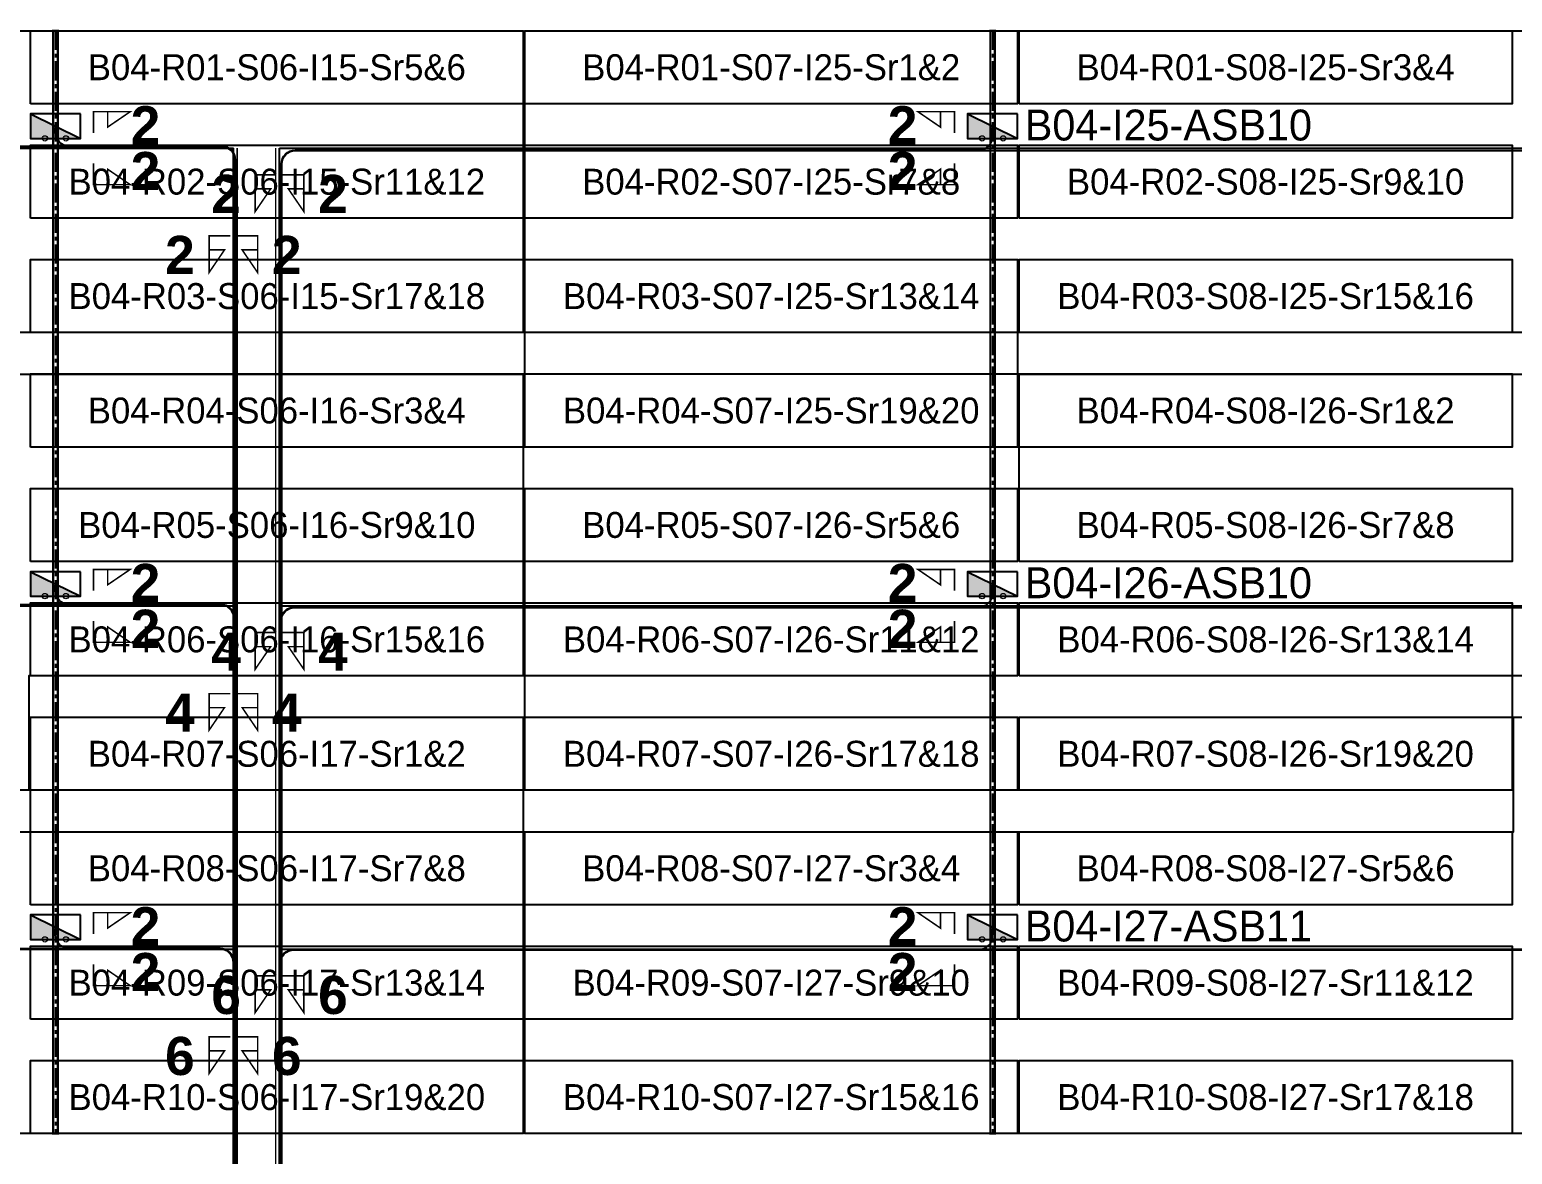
# Model space of a CAD drawing. Header units: metres. Extents: x 532250 to 532639, y 2673852 to 2674172.
# Drawn here: x 532411.8 to 532508.9, y 2674097.9 to 2674171.6 of the extents above; entities that cross this region are included whole.
import ezdxf
from ezdxf.enums import TextEntityAlignment as Align

# ---------------------------------------------------------------- set-up
doc = ezdxf.new("R2010")
doc.units = ezdxf.units.M
doc.header["$MEASUREMENT"] = 0
doc.linetypes.add('CENTER', pattern=[2, 1.25, -0.25, 0.25, -0.25])
doc.layers.add('Block Boundary-12.5 MW Block', color=6, linetype='Continuous', lineweight=9)
doc.layers.add('PILE', color=1, linetype='Continuous', lineweight=15)
for name, color, linetype in [('DC Trench BL-04', 40, 'Continuous'), ('E-Inverter Grouping', 2, 'Continuous'), ('Inverter Block-04', 7, 'Continuous'), ('LT Cable(AG) INV to LT Panel BL-04', 2, 'Continuous'), ('Messenger Wire Block-04 (Master Path)', 30, 'Continuous'), ('Messenger Wire Block-04 (MW Path)', 191, 'Continuous'), ('MMS Table Block-04', 8, 'Continuous'), ('Plan Line - DC', 40, 'Continuous'), ('Section Marking BL-04', 2, 'Continuous')]:
    doc.layers.add(name, color=color, linetype=linetype)
doc.styles.add('BoldTextStyle', font='arialbd.ttf')
doc.styles.get("Standard").update_dxf_attribs({"font": 'Adani Regular.ttf'})

# ---------------------------------------------------------------- blocks, each defined once
blk = doc.blocks.new('MMS Table (32.292 x 4.788)')
at = {"color": 0}
blk.add_lwpolyline([(0, -0.002), (0, 4.786), (32.292, 4.786), (32.292, -0.002)], close=True, dxfattribs=at)
at = {"color": 7}
blk.add_attdef('ID1', text='', height=1.7, dxfattribs=at).set_placement((16.146, 2.392), align=Align.MIDDLE_CENTER)
blk = doc.blocks.new('Inverter Block')
h = blk.add_hatch(color=0)
h.dxf.hatch_style = 1
h.paths.add_polyline_path([(-1.456, 2.269), (-1.456, 0.846), (1.456, 0.846)])
at = {"color": 0}
blk.add_lwpolyline([(1.456, 2.269), (-1.456, 2.269), (-1.456, 0.846), (1.456, 0.846)], close=True, dxfattribs=at)
blk.add_lwpolyline([(-1.456, 2.269), (1.456, 0.846)], dxfattribs=at)
at = {"layer": 'PILE'}
for centre in [(-0.613, 0.846), (0.613, 0.846)]:
    blk.add_circle(centre, 0.156, dxfattribs=at)
at = {"color": 7}
blk.add_attdef('ID', (-1.456, 3.006), '', height=1.8, dxfattribs=at)

msp = doc.modelspace()

# ---------------------------------------------------------------- linework, layer by layer
at = {"layer": 'Block Boundary-12.5 MW Block', "const_width": 0.05}
msp.add_lwpolyline([(532249.875, 2674171.575), (532638.479, 2674171.575), (532638.479, 2673851.791), (532282.267, 2673851.791), (532282.267, 2673859.291), (532249.875, 2673859.291)], close=True, dxfattribs=at)
at = {"layer": 'DC Trench BL-04', "color": 40, "const_width": 0.15}
for points in [[(532413.623, 2674171.571), (532413.323, 2674171.571), (532413.323, 2674099.287), (532413.623, 2674099.287)], [(532475.03, 2674171.571), (532474.73, 2674171.571), (532474.73, 2674099.287), (532475.03, 2674099.287)]]:
    msp.add_lwpolyline(points, close=True, dxfattribs=at)
at = {"layer": 'E-Inverter Grouping', "color": 3}
for points in [[(532444.127, 2674171.575), (532444.127, 2674151.791), (532379.343, 2674151.791), (532379.343, 2674144.291), (532347.051, 2674144.291), (532347.051, 2674171.575)], [(532541.303, 2674171.575), (532541.303, 2674151.791), (532476.519, 2674151.791), (532476.519, 2674144.291), (532444.227, 2674144.291), (532444.227, 2674171.575)], [(532444.127, 2674149.075), (532444.127, 2674129.291), (532411.735, 2674129.291), (532411.735, 2674121.791), (532347.051, 2674121.791), (532347.051, 2674141.575), (532379.443, 2674141.575), (532379.443, 2674149.075)], [(532541.303, 2674149.075), (532541.303, 2674129.291), (532508.911, 2674129.291), (532508.911, 2674121.791), (532444.227, 2674121.791), (532444.227, 2674141.575), (532476.619, 2674141.575), (532476.619, 2674149.075)], [(532444.127, 2674099.291), (532347.051, 2674099.291), (532347.051, 2674119.075), (532411.835, 2674119.075), (532411.835, 2674126.575), (532444.127, 2674126.575)], [(532541.303, 2674099.291), (532444.227, 2674099.291), (532444.227, 2674119.075), (532509.011, 2674119.075), (532509.011, 2674126.575), (532541.303, 2674126.575)]]:
    msp.add_lwpolyline(points, close=True, dxfattribs=at)
at = {"layer": 'LT Cable(AG) INV to LT Panel BL-04', "color": 2}
for points in [[(532434.884, 2674046.778), (532433.784, 2674046.778, -0.215162), (532433.109, 2674047.083), (532432.202, 2674048.11, 0.103275), (532431.842, 2674048.186), (532426.094, 2674048.186, -0.414214), (532425.194, 2674049.086), (532425.194, 2674060.371, -0.021393), (532425.197, 2674060.448), (532425.24, 2674060.954, 0.021393), (532425.244, 2674061.031), (532425.244, 2674163.09, 0.414214), (532424.344, 2674163.99), (532317.198, 2674163.99, -0.414214), (532316.298, 2674164.89), (532316.298, 2674165.226)], [(532434.884, 2674046.803), (532433.792, 2674046.803, -0.214731), (532433.118, 2674047.107), (532432.207, 2674048.135, 0.103275), (532431.847, 2674048.211), (532426.119, 2674048.211, -0.414214), (532425.219, 2674049.111), (532425.219, 2674060.37, -0.021393), (532425.222, 2674060.447), (532425.265, 2674060.953, 0.021393), (532425.269, 2674061.03), (532425.269, 2674163.115, 0.414214), (532424.369, 2674164.015), (532414.374, 2674164.015, -0.414214), (532413.474, 2674164.915), (532413.474, 2674165.226)], [(532436.875, 2674046.728), (532433.767, 2674046.728, -0.216034), (532433.09, 2674047.035), (532432.192, 2674048.06, 0.103275), (532431.831, 2674048.136), (532426.044, 2674048.136, -0.414214), (532425.144, 2674049.036), (532425.144, 2674060.373, -0.021393), (532425.147, 2674060.45), (532425.19, 2674060.956, 0.021393), (532425.194, 2674061.033), (532425.194, 2674133.04, 0.414214), (532424.294, 2674133.94), (532317.198, 2674133.94, -0.414214), (532316.298, 2674134.84), (532316.298, 2674135.226)], [(532434.884, 2674046.753), (532433.776, 2674046.753, -0.215597), (532433.1, 2674047.059), (532432.197, 2674048.085, 0.103275), (532431.837, 2674048.161), (532426.069, 2674048.161, -0.414214), (532425.169, 2674049.061), (532425.169, 2674060.372, -0.021393), (532425.172, 2674060.449), (532425.215, 2674060.955, 0.021393), (532425.219, 2674061.032), (532425.219, 2674133.065, 0.414214), (532424.319, 2674133.965), (532414.374, 2674133.965, -0.414214), (532413.474, 2674134.865), (532413.474, 2674135.226)], [(532436.875, 2674046.678), (532433.751, 2674046.678, -0.216919), (532433.072, 2674046.987), (532432.181, 2674048.01, 0.103275), (532431.821, 2674048.086), (532425.994, 2674048.086, -0.414214), (532425.094, 2674048.986), (532425.094, 2674060.375, -0.021393), (532425.097, 2674060.452), (532425.14, 2674060.958, 0.021393), (532425.144, 2674061.035), (532425.144, 2674110.49, 0.414214), (532424.244, 2674111.39), (532317.198, 2674111.39, -0.414214), (532316.298, 2674112.29), (532316.298, 2674112.726)], [(532436.875, 2674046.703), (532433.759, 2674046.703, -0.216475), (532433.081, 2674047.011), (532432.186, 2674048.035, 0.103275), (532431.826, 2674048.111), (532426.019, 2674048.111, -0.414214), (532425.119, 2674049.011), (532425.119, 2674060.374, -0.021393), (532425.122, 2674060.451), (532425.165, 2674060.957, 0.021393), (532425.169, 2674061.034), (532425.169, 2674110.515, 0.414214), (532424.269, 2674111.415), (532414.374, 2674111.415, -0.414214), (532413.474, 2674112.315), (532413.474, 2674112.726)]]:
    msp.add_lwpolyline(points, format="xyb", dxfattribs=at)
at = {"layer": 'LT Cable(AG) INV to LT Panel BL-04', "color": 5}
for points in [[(532439.916, 2674047.427), (532436.431, 2674047.427, -0.414214), (532435.531, 2674048.327), (532435.531, 2674051.389, 0.214019), (532435.229, 2674052.061), (532428.515, 2674058.039, -0.214019), (532428.214, 2674058.711), (532428.214, 2674060.355, -0.0289), (532428.22, 2674060.459), (532428.275, 2674060.938, 0.0289), (532428.281, 2674061.042), (532428.281, 2674162.853, -0.414214), (532429.181, 2674163.753), (532473.981, 2674163.753, 0.414214), (532474.881, 2674164.653), (532474.881, 2674165.226)], [(532439.916, 2674047.452), (532436.456, 2674047.452, -0.414214), (532435.556, 2674048.352), (532435.556, 2674051.4, 0.214019), (532435.254, 2674052.072), (532428.54, 2674058.05, -0.214019), (532428.239, 2674058.722), (532428.239, 2674060.353, -0.0289), (532428.245, 2674060.457), (532428.3, 2674060.937, 0.0289), (532428.306, 2674061.041), (532428.306, 2674162.828, -0.414214), (532429.206, 2674163.728), (532571.157, 2674163.728, 0.414214), (532572.057, 2674164.628), (532572.057, 2674165.226)], [(532439.916, 2674047.377), (532436.381, 2674047.377, -0.414214), (532435.481, 2674048.277), (532435.481, 2674051.366, 0.214019), (532435.179, 2674052.039), (532428.465, 2674058.016, -0.214019), (532428.164, 2674058.689), (532428.164, 2674060.358, -0.0289), (532428.17, 2674060.462), (532428.225, 2674060.941, 0.0289), (532428.231, 2674061.045), (532428.231, 2674132.903, -0.414214), (532429.131, 2674133.803), (532473.981, 2674133.803, 0.414214), (532474.881, 2674134.703), (532474.881, 2674135.226)], [(532439.916, 2674047.402), (532436.406, 2674047.402, -0.414214), (532435.506, 2674048.302), (532435.506, 2674051.378, 0.214019), (532435.204, 2674052.05), (532428.49, 2674058.028, -0.214019), (532428.189, 2674058.7), (532428.189, 2674060.356, -0.0289), (532428.195, 2674060.46), (532428.25, 2674060.94, 0.0289), (532428.256, 2674061.043), (532428.256, 2674132.878, -0.414214), (532429.156, 2674133.778), (532571.157, 2674133.778, 0.414214), (532572.057, 2674134.678), (532572.057, 2674135.226)], [(532437.975, 2674047.327), (532436.331, 2674047.327, -0.414214), (532435.431, 2674048.227), (532435.431, 2674051.344, 0.214019), (532435.129, 2674052.016), (532428.415, 2674057.994, -0.214019), (532428.114, 2674058.666), (532428.114, 2674060.361, -0.0289), (532428.12, 2674060.464), (532428.175, 2674060.944, 0.0289), (532428.181, 2674061.048), (532428.181, 2674110.453, -0.414214), (532429.081, 2674111.353), (532473.981, 2674111.353, 0.414214), (532474.881, 2674112.253), (532474.881, 2674112.726)], [(532437.975, 2674047.352), (532436.356, 2674047.352, -0.414214), (532435.456, 2674048.252), (532435.456, 2674051.355, 0.214019), (532435.154, 2674052.027), (532428.44, 2674058.005, -0.214019), (532428.139, 2674058.677), (532428.139, 2674060.359, -0.0289), (532428.145, 2674060.463), (532428.2, 2674060.943, 0.0289), (532428.206, 2674061.046), (532428.206, 2674110.428, -0.414214), (532429.106, 2674111.328), (532571.157, 2674111.328, 0.414214), (532572.057, 2674112.228), (532572.057, 2674112.726)]]:
    msp.add_lwpolyline(points, format="xyb", dxfattribs=at)
at = {"layer": 'Messenger Wire Block-04 (Master Path)'}
for points in [[(532314.659, 2674163.88), (532425.131, 2674163.88)], [(532425.131, 2674060.999), (532425.131, 2674163.88)], [(532428.156, 2674060.999), (532428.156, 2674163.88)], [(532428.156, 2674163.88), (532573.695, 2674163.88)], [(532314.659, 2674133.88), (532425.131, 2674133.88)], [(532428.156, 2674133.88), (532573.695, 2674133.88)], [(532314.659, 2674111.38), (532425.131, 2674111.38)], [(532428.156, 2674111.38), (532573.695, 2674111.38)]]:
    msp.add_lwpolyline(points, dxfattribs=at)
at = {"layer": 'Messenger Wire Block-04 (MW Path)', "const_width": 0.1}
for points in [[(532314.659, 2674163.88), (532425.131, 2674163.88)], [(532425.381, 2674060.999), (532425.381, 2674163.88)], [(532427.906, 2674060.999), (532427.906, 2674163.88)], [(532428.156, 2674163.88), (532573.695, 2674163.88)], [(532314.659, 2674133.88), (532425.131, 2674133.88)], [(532428.156, 2674133.88), (532573.695, 2674133.88)], [(532314.659, 2674111.38), (532425.131, 2674111.38)], [(532428.156, 2674111.38), (532573.695, 2674111.38)]]:
    msp.add_lwpolyline(points, dxfattribs=at)
at = {"layer": 'Plan Line - DC', "color": 6, "linetype": 'CENTER'}
for points in [[(532413.474, 2674171.571), (532413.474, 2674099.287)], [(532474.881, 2674171.571), (532474.881, 2674099.287)]]:
    msp.add_lwpolyline(points, dxfattribs=at)
at = {"layer": 'Section Marking BL-04', "color": 94, "lineweight": 35, "true_color": 0x00a500, "const_width": 0.1}
for points in [[(532415.974, 2674164.878), (532415.974, 2674166.268), (532418.374, 2674166.268), (532416.894, 2674165.258), (532416.894, 2674166.268)], [(532472.381, 2674164.878), (532472.381, 2674166.268), (532469.981, 2674166.268), (532471.461, 2674165.258), (532471.461, 2674166.268)], [(532415.974, 2674162.878), (532415.974, 2674161.488), (532418.374, 2674161.488), (532416.894, 2674162.498), (532416.894, 2674161.488)], [(532472.381, 2674162.878), (532472.381, 2674161.488), (532469.981, 2674161.488), (532471.461, 2674162.498), (532471.461, 2674161.488)], [(532427.956, 2674162.128), (532426.566, 2674162.128), (532426.566, 2674159.728), (532427.576, 2674161.208), (532426.566, 2674161.208)], [(532428.356, 2674162.128), (532429.746, 2674162.128), (532429.746, 2674159.728), (532428.736, 2674161.208), (532429.746, 2674161.208)], [(532424.931, 2674158.128), (532423.541, 2674158.128), (532423.541, 2674155.728), (532424.551, 2674157.208), (532423.541, 2674157.208)], [(532425.331, 2674158.128), (532426.721, 2674158.128), (532426.721, 2674155.728), (532425.711, 2674157.208), (532426.721, 2674157.208)], [(532415.974, 2674134.878), (532415.974, 2674136.268), (532418.374, 2674136.268), (532416.894, 2674135.258), (532416.894, 2674136.268)], [(532472.381, 2674134.878), (532472.381, 2674136.268), (532469.981, 2674136.268), (532471.461, 2674135.258), (532471.461, 2674136.268)], [(532415.974, 2674132.878), (532415.974, 2674131.488), (532418.374, 2674131.488), (532416.894, 2674132.498), (532416.894, 2674131.488)], [(532472.381, 2674132.878), (532472.381, 2674131.488), (532469.981, 2674131.488), (532471.461, 2674132.498), (532471.461, 2674131.488)], [(532427.956, 2674132.128), (532426.566, 2674132.128), (532426.566, 2674129.728), (532427.576, 2674131.208), (532426.566, 2674131.208)], [(532428.356, 2674132.128), (532429.746, 2674132.128), (532429.746, 2674129.728), (532428.736, 2674131.208), (532429.746, 2674131.208)], [(532424.931, 2674128.128), (532423.541, 2674128.128), (532423.541, 2674125.728), (532424.551, 2674127.208), (532423.541, 2674127.208)], [(532425.331, 2674128.128), (532426.721, 2674128.128), (532426.721, 2674125.728), (532425.711, 2674127.208), (532426.721, 2674127.208)], [(532415.974, 2674112.378), (532415.974, 2674113.768), (532418.374, 2674113.768), (532416.894, 2674112.758), (532416.894, 2674113.768)], [(532472.381, 2674112.378), (532472.381, 2674113.768), (532469.981, 2674113.768), (532471.461, 2674112.758), (532471.461, 2674113.768)], [(532415.974, 2674110.378), (532415.974, 2674108.988), (532418.374, 2674108.988), (532416.894, 2674109.998), (532416.894, 2674108.988)], [(532472.381, 2674110.378), (532472.381, 2674108.988), (532469.981, 2674108.988), (532471.461, 2674109.998), (532471.461, 2674108.988)], [(532427.956, 2674109.628), (532426.566, 2674109.628), (532426.566, 2674107.228), (532427.576, 2674108.708), (532426.566, 2674108.708)], [(532428.356, 2674109.628), (532429.746, 2674109.628), (532429.746, 2674107.228), (532428.736, 2674108.708), (532429.746, 2674108.708)], [(532424.931, 2674105.628), (532423.541, 2674105.628), (532423.541, 2674103.228), (532424.551, 2674104.708), (532423.541, 2674104.708)], [(532425.331, 2674105.628), (532426.721, 2674105.628), (532426.721, 2674103.228), (532425.711, 2674104.708), (532426.721, 2674104.708)]]:
    msp.add_lwpolyline(points, dxfattribs=at)

# ---------------------------------------------------------------- block references
at = {"layer": 'Inverter Block-04'}
ref = msp.add_blockref('Inverter Block', (532413.474, 2674163.565), dxfattribs=dict(at, xscale=1.124999999976148, yscale=1.124999999976148, zscale=1.124999999976148))
ref.add_attrib('ID', 'B04-I15-ASB09', (532386.345, 2674164.333), dxfattribs={"layer": '0', "color": 7, "height": 2.025})
ref = msp.add_blockref('Inverter Block', (532474.881, 2674163.565), dxfattribs=dict(at, xscale=1.124999999976148, yscale=1.124999999976148, zscale=1.124999999976148))
ref.add_attrib('ID', 'B04-I25-ASB10', (532476.988, 2674164.381), dxfattribs={"layer": '0', "color": 7, "height": 2.025})
ref = msp.add_blockref('Inverter Block', (532413.474, 2674133.565), dxfattribs=dict(at, xscale=1.124999999976148, yscale=1.124999999976148, zscale=1.124999999976148))
ref.add_attrib('ID', 'B04-I16-ASB09', (532386.345, 2674134.333), dxfattribs={"layer": '0', "color": 7, "height": 2.025})
ref = msp.add_blockref('Inverter Block', (532474.881, 2674133.565), dxfattribs=dict(at, xscale=1.124999999976148, yscale=1.124999999976148, zscale=1.124999999976148))
ref.add_attrib('ID', 'B04-I26-ASB10', (532476.988, 2674134.381), dxfattribs={"layer": '0', "color": 7, "height": 2.025})
ref = msp.add_blockref('Inverter Block', (532413.474, 2674111.065), dxfattribs=dict(at, xscale=1.124999999976148, yscale=1.124999999976148, zscale=1.124999999976148))
ref.add_attrib('ID', 'B04-I17-ASB08', (532386.345, 2674111.833), dxfattribs={"layer": '0', "color": 7, "height": 2.025})
ref = msp.add_blockref('Inverter Block', (532474.881, 2674111.065), dxfattribs=dict(at, xscale=1.124999999976148, yscale=1.124999999976148, zscale=1.124999999976148))
ref.add_attrib('ID', 'B04-I27-ASB11', (532476.988, 2674111.881), dxfattribs={"layer": '0', "color": 7, "height": 2.025})
at = {"layer": 'MMS Table Block-04'}
for p, values in [((532411.835, 2674166.791), {'ID1': 'B04-R01-S06-I15-Sr5&6'}), ((532444.227, 2674166.791), {'ID1': 'B04-R01-S07-I25-Sr1&2'}), ((532476.619, 2674166.791), {'ID1': 'B04-R01-S08-I25-Sr3&4'}), ((532411.835, 2674159.291), {'ID1': 'B04-R02-S06-I15-Sr11&12'}), ((532444.227, 2674159.291), {'ID1': 'B04-R02-S07-I25-Sr7&8'}), ((532476.619, 2674159.291), {'ID1': 'B04-R02-S08-I25-Sr9&10'}), ((532411.835, 2674151.791), {'ID1': 'B04-R03-S06-I15-Sr17&18'}), ((532444.227, 2674151.791), {'ID1': 'B04-R03-S07-I25-Sr13&14'}), ((532476.619, 2674151.791), {'ID1': 'B04-R03-S08-I25-Sr15&16'}), ((532411.835, 2674144.291), {'ID1': 'B04-R04-S06-I16-Sr3&4'}), ((532444.227, 2674144.291), {'ID1': 'B04-R04-S07-I25-Sr19&20'}), ((532476.619, 2674144.291), {'ID1': 'B04-R04-S08-I26-Sr1&2'}), ((532411.835, 2674136.791), {'ID1': 'B04-R05-S06-I16-Sr9&10'}), ((532444.227, 2674136.791), {'ID1': 'B04-R05-S07-I26-Sr5&6'}), ((532476.619, 2674136.791), {'ID1': 'B04-R05-S08-I26-Sr7&8'}), ((532411.835, 2674129.291), {'ID1': 'B04-R06-S06-I16-Sr15&16'}), ((532444.227, 2674129.291), {'ID1': 'B04-R06-S07-I26-Sr11&12'}), ((532476.619, 2674129.291), {'ID1': 'B04-R06-S08-I26-Sr13&14'}), ((532411.835, 2674121.791), {'ID1': 'B04-R07-S06-I17-Sr1&2'}), ((532444.227, 2674121.791), {'ID1': 'B04-R07-S07-I26-Sr17&18'}), ((532476.619, 2674121.791), {'ID1': 'B04-R07-S08-I26-Sr19&20'}), ((532411.835, 2674114.291), {'ID1': 'B04-R08-S06-I17-Sr7&8'}), ((532444.227, 2674114.291), {'ID1': 'B04-R08-S07-I27-Sr3&4'}), ((532476.619, 2674114.291), {'ID1': 'B04-R08-S08-I27-Sr5&6'}), ((532411.835, 2674106.791), {'ID1': 'B04-R09-S06-I17-Sr13&14'}), ((532444.227, 2674106.791), {'ID1': 'B04-R09-S07-I27-Sr9&10'}), ((532476.619, 2674106.791), {'ID1': 'B04-R09-S08-I27-Sr11&12'}), ((532411.835, 2674099.291), {'ID1': 'B04-R10-S06-I17-Sr19&20'}), ((532444.227, 2674099.291), {'ID1': 'B04-R10-S07-I27-Sr15&16'}), ((532476.619, 2674099.291), {'ID1': 'B04-R10-S08-I27-Sr17&18'})]:
    msp.add_blockref('MMS Table (32.292 x 4.788)', p, dxfattribs=at).add_auto_attribs(values)

# ---------------------------------------------------------------- texts
at = {"layer": 'Section Marking BL-04', "color": 94, "true_color": 0x00a500, "style": 'BoldTextStyle'}
for s, p in [('2', (532419.374, 2674165.378)), ('2', (532468.981, 2674165.378)), ('2', (532419.374, 2674162.378)), ('2', (532468.981, 2674162.378)), ('2', (532424.656, 2674160.878)), ('2', (532431.656, 2674160.878)), ('2', (532421.631, 2674156.878)), ('2', (532428.631, 2674156.878)), ('2', (532419.374, 2674135.378)), ('2', (532468.981, 2674135.378)), ('2', (532419.374, 2674132.378)), ('2', (532468.981, 2674132.378)), ('4', (532424.656, 2674130.878)), ('4', (532431.656, 2674130.878)), ('4', (532421.631, 2674126.878)), ('4', (532428.631, 2674126.878)), ('2', (532419.374, 2674112.878)), ('2', (532468.981, 2674112.878)), ('2', (532419.374, 2674109.878)), ('2', (532468.981, 2674109.878)), ('6', (532424.656, 2674108.378)), ('6', (532431.656, 2674108.378)), ('6', (532421.631, 2674104.378)), ('6', (532428.631, 2674104.378))]:
    msp.add_text(s, height=2.5, dxfattribs=at).set_placement(p, align=Align.MIDDLE_CENTER)

doc.saveas('drawing.dxf')
